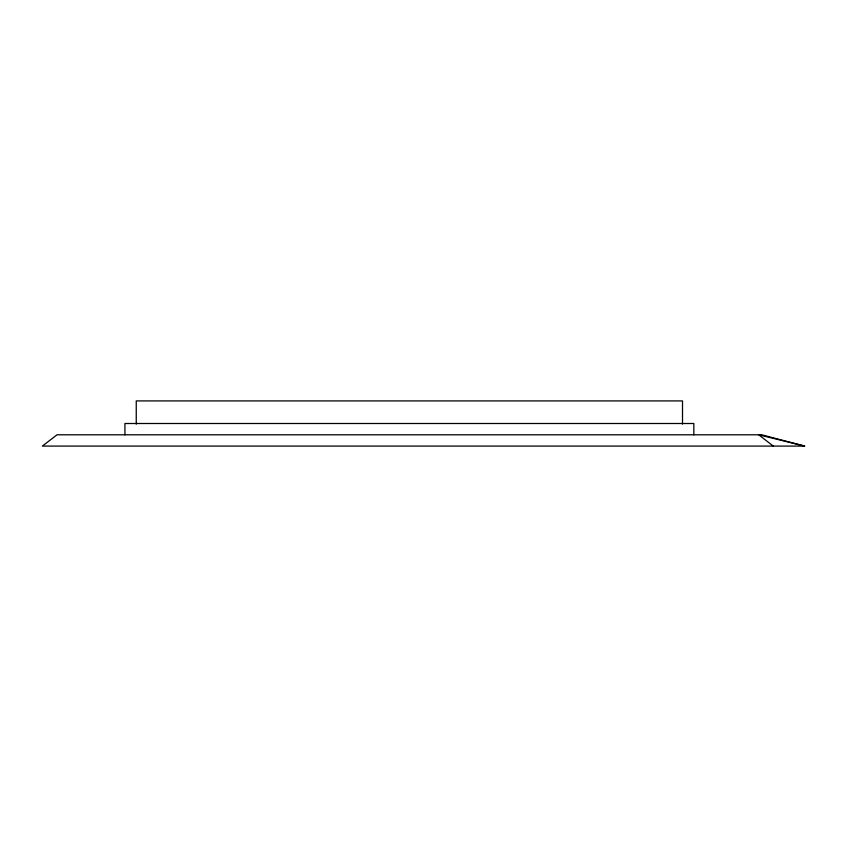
<?xml version="1.0" encoding="UTF-8"?>
<svg xmlns="http://www.w3.org/2000/svg" width="847" height="847" viewBox="0 0 847 847"><rect width="100%" height="100%" fill="white"/><g stroke="black" fill="none" stroke-linecap="round" stroke-linejoin="round"><path stroke-width="1.27" d="M804.65 446.083L42.35 446.083L57.035 434.797L761.739 434.797L804.65 446.083L758.721 434.797L773.279 446.083M693.831 434.797L693.831 423.5L124.933 423.5L124.933 434.797M682.513 424.146L682.513 400.917L136.251 400.917L136.251 424.146"/></g></svg>
